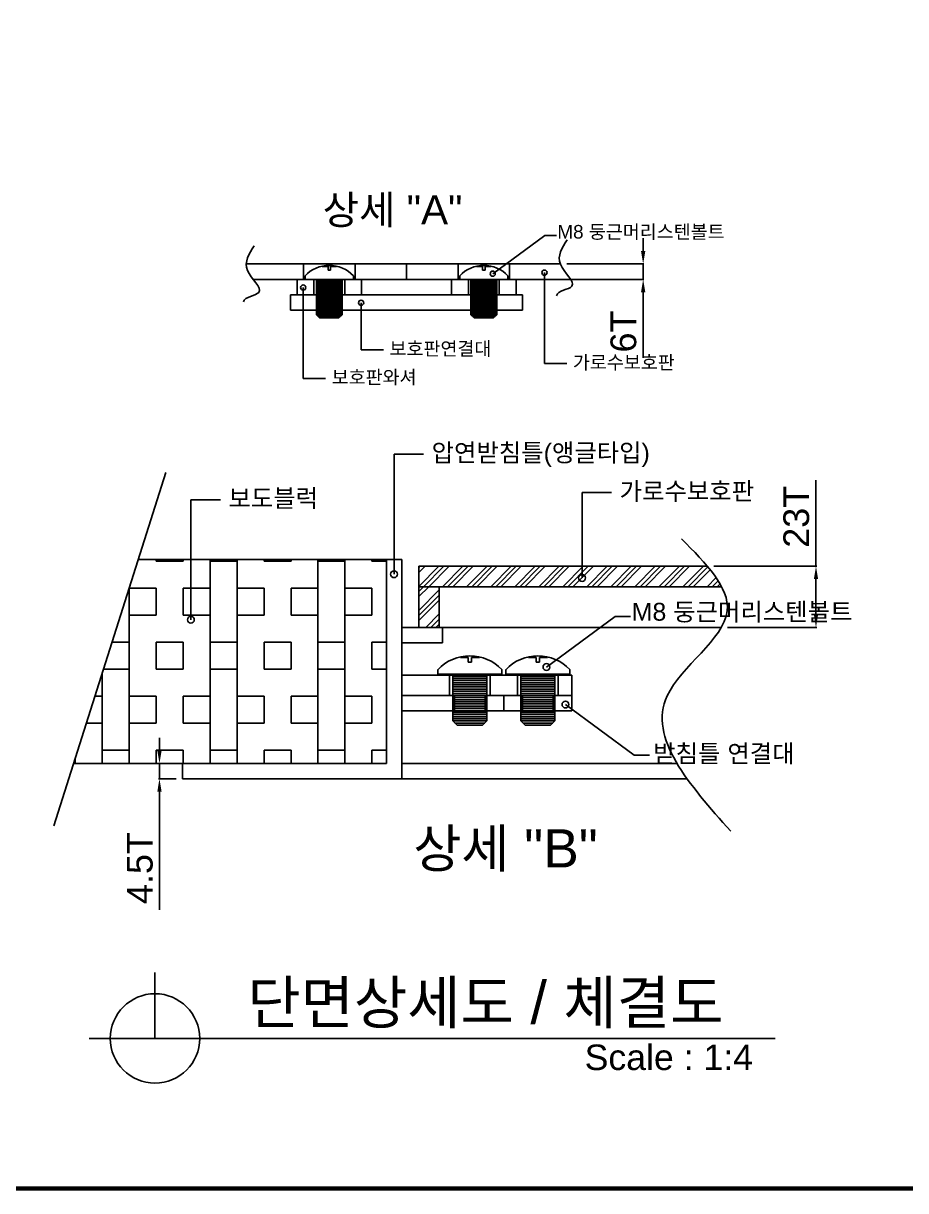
# Model space of a CAD drawing. Header units: millimetres. Extents: x 19476 to 24909, y 1321 to 5163.
# Drawn here: x 21706 to 23076, y 1448 to 3260 of the extents above; entities that cross this region are included whole.
import ezdxf
from ezdxf.enums import TextEntityAlignment as Align

# ---------------------------------------------------------------- set-up
doc = ezdxf.new("R2010")
doc.units = ezdxf.units.MM
doc.layers.add('LAYOUT', color=7, linetype='Continuous')
doc.layers.add('TEXT', color=7, linetype='Continuous')
doc.styles.get("Standard").update_dxf_attribs({"font": 'arial.ttf'})
doc.dimstyles.new('ISO-25', dxfattribs={"dimtxt": 40, "dimasz": 20, "dimexe": 1.25, "dimexo": 10, "dimgap": 10, "dimtad": 1, "dimdec": 0, "dimtxsty": 'Standard', "dimcen": 2.5, "dimclrd": 3, "dimclre": 3, "dimclrt": 3, "dimadec": 0, "dimazin": 0, "dimtfac": 1, "dimtdec": 0, "dimtmove": 0, "dimatfit": 3, "dimfxl": 1, "dimarcsym": 0})

# ---------------------------------------------------------------- blocks, each defined once
blk = doc.blocks.new('A$C36924EFD')
for p, q in [((0, 45), (0, -45)), ((0, 45), (6, 45)), ((6, -45), (6, 45)), ((0, -45), (6, -45))]:
    blk.add_line(p, q)
blk = doc.blocks.new('*D10')
at = {"color": 3, "lineweight": -2, "transparency": 16777216}
for p, q in [((22668, 2906.5), (22668, 2926.5)), ((22549.4, 2886.5), (22669.2, 2886.5)), ((22668, 2886.5), (22668, 2862.5)), ((22549.4, 2862.5), (22669.2, 2862.5)), ((22668, 2842.5), (22668, 2740.5))]:
    blk.add_line(p, q, dxfattribs=at)
at = {"color": 3, "transparency": 16777216}
for points in [[(22664.6, 2906.5), (22671.3, 2906.5), (22668, 2886.5)], [(22664.6, 2842.5), (22671.3, 2842.5), (22668, 2862.5)]]:
    blk.add_solid(points, dxfattribs=at)
at = {"layer": 'Defpoints', "color": 0, "transparency": 16777216}
for p in [(22539.4, 2886.5), (22539.4, 2862.5), (22668, 2862.5)]:
    blk.add_point(p, dxfattribs=at)
at = {"color": 3, "transparency": 16777216, "insert": (22637.5, 2781.5), "char_height": 40, "attachment_point": 5, "rotation": 90}
blk.add_mtext('6T', dxfattribs=at)
blk = doc.blocks.new('A$C5731754A')
at = {"color": 1}
for p, q in [((-11.2, 19.7), (-11.2, 20.5)), ((-1.9, 19.7), (-11.2, 19.7)), ((-1.9, 19.7), (-1.9, 14.1)), ((-1.9, 14.1), (1.9, 14.1)), ((1.9, 19.7), (1.9, 14.1)), ((1.9, 19.7), (11.2, 19.7)), ((11.2, 19.7), (11.2, 20.5)), ((-37.5, 0), (-37.5, 5.7)), ((-37.5, 0), (37.5, 0)), ((-20, 0), (-20, -55)), ((-20, 0), (20, 0)), ((20, -55), (20, 0)), ((37.5, 0), (37.5, 5.7)), ((-20, -2.5), (20, -2.5)), ((-20, -5), (20, -5)), ((-20, -7.5), (20, -7.5)), ((-20, -7.5), (20, -7.5)), ((-20, -10), (20, -10)), ((-20, -12.5), (20, -12.5)), ((-20, -12.5), (20, -12.5)), ((-20, -15), (20, -15)), ((-20, -17.5), (20, -17.5)), ((-20, -17.5), (20, -17.5)), ((-20, -20), (20, -20)), ((-20, -22.5), (20, -22.5)), ((-20, -22.5), (20, -22.5)), ((-20, -25), (20, -25)), ((-20, -27.5), (20, -27.5)), ((-20, -27.5), (20, -27.5)), ((-20, -30), (20, -30)), ((-20, -32.5), (20, -32.5)), ((-20, -35), (20, -35)), ((-20, -37.5), (20, -37.5)), ((-20, -40), (20, -40)), ((-20, -42.5), (20, -42.5)), ((-20, -45), (20, -45)), ((-20, -47.5), (20, -47.5)), ((-20, -50), (20, -50)), ((-20, -52.5), (20, -52.5)), ((-15, -60), (-20, -55)), ((-20, -55), (20, -55)), ((-17.5, -57.5), (17.5, -57.5)), ((-15, -60), (15, -60)), ((20, -55), (15, -60))]:
    blk.add_line(p, q, dxfattribs=at)
blk.add_arc((0, -30.4), 52, 43.8928, 136.1072, dxfattribs=at)
blk = doc.blocks.new('A$C600E4CCD')
for p, q in [((0, 6), (0, 0)), ((50, 6), (0, 6)), ((50, 6), (50, 0)), ((50, 0), (0, 0))]:
    blk.add_line(p, q)
at = {"color": 2}
for p, q in [((14, 6), (14, 0)), ((26, 6), (26, 0)), ((34, 6), (34, 0)), ((46, 6), (46, 0))]:
    blk.add_line(p, q, dxfattribs=at)
blk = doc.blocks.new('A$C723E4715')
blk.add_blockref('A$C5731754A', (0, 48))
blk = doc.blocks.new('*D48')
at = {"color": 3, "lineweight": -2, "transparency": 16777216}
for p, q in [((21916.9, 2130.8), (21916.9, 2150.8)), ((21942.7, 2110.8), (21915.7, 2110.8)), ((21916.9, 2087), (21916.9, 2110.8)), ((21942.7, 2087), (21915.7, 2087)), ((21916.9, 2067), (21916.9, 1883.4))]:
    blk.add_line(p, q, dxfattribs=at)
at = {"color": 3, "transparency": 16777216}
for points in [[(21913.6, 2130.8), (21920.3, 2130.8), (21916.9, 2110.8)], [(21920.3, 2067), (21913.6, 2067), (21916.9, 2087)]]:
    blk.add_solid(points, dxfattribs=at)
at = {"layer": 'Defpoints', "color": 0, "transparency": 16777216}
for p in [(21916.9, 2110.8), (21952.7, 2110.8), (21952.7, 2087)]:
    blk.add_point(p, dxfattribs=at)
at = {"color": 3, "transparency": 16777216, "insert": (21886.6, 1948.4), "char_height": 40, "attachment_point": 5, "rotation": 90}
blk.add_mtext('4.5T', dxfattribs=at)
blk = doc.blocks.new('*D49')
at = {"color": 3, "lineweight": -2, "transparency": 16777216}
for p, q in [((22936.3, 2417), (22936.3, 2550.5)), ((22777.7, 2417), (22937.6, 2417)), ((22936.3, 2342), (22936.3, 2397)), ((22799.1, 2322), (22937.6, 2322))]:
    blk.add_line(p, q, dxfattribs=at)
at = {"color": 3, "transparency": 16777216}
for points in [[(22939.6, 2397), (22933, 2397), (22936.3, 2417)], [(22933, 2342), (22939.6, 2342), (22936.3, 2322)]]:
    blk.add_solid(points, dxfattribs=at)
at = {"layer": 'Defpoints', "color": 0, "transparency": 16777216}
for p in [(22767.7, 2417), (22936.3, 2417), (22789.1, 2322)]:
    blk.add_point(p, dxfattribs=at)
at = {"color": 3, "transparency": 16777216, "insert": (22905.9, 2493.8), "char_height": 40, "attachment_point": 5, "rotation": 90}
blk.add_mtext('23T', dxfattribs=at)

msp = doc.modelspace()

# ---------------------------------------------------------------- hatches: boundary and pattern name
h = msp.add_hatch()
h.set_pattern_fill('BOX', color=256, scale=6.6)
h.set_pattern_definition([(90, (6237.18, 1502.87), (-167.64, 1e-14), []), (90, (6279.09, 1502.87), (-167.64, 1e-14), []), (0, (6237.18, 1502.87), (0, 167.64), [-41.91, 41.91]), (0, (6237.18, 1544.78), (0, 167.64), [-41.91, 41.91]), (0, (6237.18, 1586.7), (0, 167.64), [41.91, -41.91]), (0, (6237.18, 1628.6), (0, 167.64), [41.91, -41.91]), (90, (6321, 1502.87), (-167.64, 1e-14), [41.91, -41.91]), (90, (6362.91, 1502.87), (-167.64, 1e-14), [41.91, -41.91])])
h.paths.add_polyline_path([(21960.4, 2334, -0.414214), (21965.7, 2339.3), (21965.7, 2427.6), (21883.9, 2427.6), (21783.6, 2110.8), (22269.5, 2110.8), (22269.5, 2427.6), (21965.7, 2427.6), (21965.7, 2339.3, -0.414214), (21971, 2334, -1)])

# ---------------------------------------------------------------- linework, layer by layer
for p, q in [((22434.4, 2871.3), (22515.1, 2930.8)), ((22515.1, 2930.8), (22533.3, 2930.8)), ((22539.4, 2886.5), (22051.8, 2886.5)), ((22300.6, 2886.5), (22300.6, 2862.5)), ((22514.7, 2872.9), (22514.7, 2731.8)), ((22555.5, 2862.5), (22062.6, 2862.5)), ((22130.6, 2838.5), (22130.6, 2862.5)), ((22140.1, 2849.8), (22140.1, 2708.7)), ((22230.6, 2838.5), (22230.6, 2862.5)), ((22370.6, 2838.5), (22370.6, 2862.5)), ((22470.6, 2838.5), (22470.6, 2862.5)), ((22230.6, 2838.5), (22130.6, 2838.5)), ((22470.6, 2838.5), (22370.6, 2838.5)), ((22230, 2826.1), (22230, 2753.1)), ((22230, 2753.1), (22264.8, 2753.1)), ((22514.7, 2731.8), (22549.5, 2731.8)), ((22140.1, 2708.7), (22174.9, 2708.7)), ((22281.2, 2404.7), (22281.2, 2591)), ((22281.2, 2591), (22327.1, 2591)), ((21753, 2013.8), (21926.7, 2562.5)), ((21965.7, 2334), (21965.7, 2520.3)), ((21965.7, 2520.3), (22011.7, 2520.3)), ((22573.1, 2398.9), (22573.1, 2531.3)), ((22573.1, 2531.3), (22619, 2531.3)), ((22269.5, 2427.6), (21883.9, 2427.6)), ((22269.5, 2427.6), (22293.3, 2427.6)), ((22269.5, 2427.6), (22269.5, 2110.8)), ((22293.3, 2427.6), (22293.3, 2087)), ((22517.8, 2260.5), (22624.3, 2339)), ((22624.3, 2339), (22648.3, 2339)), ((22293.3, 2322), (22356.6, 2322)), ((22356.6, 2322), (22356.6, 2298.2)), ((22293.3, 2298.2), (22356.6, 2298.2)), ((22293.3, 2216.4), (22451.7, 2216.4)), ((22451.7, 2216.4), (22451.7, 2192.6)), ((22557.3, 2216.4), (22557.3, 2192.6)), ((22547.3, 2202.3), (22653.8, 2123.8)), ((22293.3, 2192.6), (22557.3, 2192.6)), ((22653.8, 2123.8), (22677.8, 2123.8)), ((22269.5, 2110.8), (21783.6, 2110.8)), ((21952.7, 2087), (21952.7, 2110.8)), ((22736.2, 2087), (21952.7, 2087)), ((21910, 1683.9), (21910, 1786.3)), ((22872.8, 1683.9), (21807.6, 1683.9))]:
    msp.add_line(p, q)
at = {"color": 2}
for p, q in [((22140.6, 2886.5), (22140.6, 2862.5)), ((22220.6, 2886.5), (22220.6, 2862.5)), ((22380.6, 2886.5), (22380.6, 2862.5)), ((22460.6, 2886.5), (22460.6, 2862.5)), ((22156.6, 2838.5), (22156.6, 2862.5)), ((22204.6, 2838.5), (22204.6, 2862.5)), ((22396.6, 2838.5), (22396.6, 2862.5)), ((22444.6, 2838.5), (22444.6, 2862.5)), ((22162.6, 2838.5), (22162.6, 2814.5)), ((22198.6, 2838.5), (22198.6, 2814.5)), ((22402.6, 2838.5), (22402.6, 2814.5)), ((22438.6, 2838.5), (22438.6, 2814.5)), ((22319.7, 2417), (22319.7, 2322)), ((22767.7, 2417), (22319.7, 2417)), ((22789.8, 2385.3), (22319.7, 2385.3)), ((22351.3, 2385.3), (22351.3, 2322)), ((22789.1, 2322), (22319.7, 2322)), ((22375.1, 2216.4), (22375.1, 2192.6)), ((22422.6, 2216.4), (22422.6, 2192.6)), ((22480.7, 2216.4), (22480.7, 2192.6)), ((22528.2, 2216.4), (22528.2, 2192.6)), ((22293.3, 2110.8), (22720.6, 2110.8))]:
    msp.add_line(p, q, dxfattribs=at)
at = {"color": 4}
for p, q in [((22160.6, 2838.5), (22160.6, 2814.5)), ((22200.6, 2838.5), (22200.6, 2814.5)), ((22400.6, 2838.5), (22400.6, 2814.5)), ((22440.6, 2838.5), (22440.6, 2814.5)), ((22372.5, 2216.4), (22372.5, 2192.6)), ((22425.3, 2216.4), (22425.3, 2192.6)), ((22478.1, 2216.4), (22478.1, 2192.6)), ((22530.9, 2216.4), (22530.9, 2192.6))]:
    msp.add_line(p, q, dxfattribs=at)
at = {"color": 2, "linetype": 'Continuous'}
for p, q in [((22319.7, 2385.8), (22350.8, 2417)), ((22319.7, 2415.3), (22321.4, 2417)), ((22319.7, 2407.3), (22329.3, 2417)), ((22327.1, 2385.3), (22358.7, 2417)), ((22335, 2385.3), (22366.6, 2417)), ((22356.5, 2385.3), (22388.1, 2417)), ((22364.4, 2385.3), (22396.1, 2417)), ((22372.3, 2385.3), (22404, 2417)), ((22393.8, 2385.3), (22425.5, 2417)), ((22401.7, 2385.3), (22433.4, 2417)), ((22409.7, 2385.3), (22441.3, 2417)), ((22431.2, 2385.3), (22462.8, 2417)), ((22439.1, 2385.3), (22470.7, 2417)), ((22447, 2385.3), (22478.7, 2417)), ((22468.5, 2385.3), (22500.1, 2417)), ((22476.4, 2385.3), (22508.1, 2417)), ((22484.3, 2385.3), (22516, 2417)), ((22505.8, 2385.3), (22537.5, 2417)), ((22513.7, 2385.3), (22545.4, 2417)), ((22521.7, 2385.3), (22553.3, 2417)), ((22543.2, 2385.3), (22574.8, 2417)), ((22551.1, 2385.3), (22582.7, 2417)), ((22559, 2385.3), (22590.7, 2417)), ((22580.5, 2385.3), (22612.2, 2417)), ((22588.4, 2385.3), (22620.1, 2417)), ((22596.3, 2385.3), (22628, 2417)), ((22617.8, 2385.3), (22649.5, 2417)), ((22625.8, 2385.3), (22657.4, 2417)), ((22633.7, 2385.3), (22665.3, 2417)), ((22655.2, 2385.3), (22686.8, 2417)), ((22663.1, 2385.3), (22694.7, 2417)), ((22671, 2385.3), (22702.7, 2417)), ((22692.5, 2385.3), (22724.2, 2417)), ((22700.4, 2385.3), (22732.1, 2417)), ((22708.3, 2385.3), (22740, 2417)), ((22729.8, 2385.3), (22761.5, 2417)), ((22737.8, 2385.3), (22768.5, 2416)), ((22745.7, 2385.3), (22772, 2411.7)), ((22767.2, 2385.3), (22781.2, 2399.4)), ((22775.1, 2385.3), (22784.4, 2394.6)), ((22319.7, 2377.9), (22327, 2385.3)), ((22319.7, 2370), (22335, 2385.3)), ((22319.7, 2348.5), (22351.3, 2380.2)), ((22327, 2385.3), (22327.1, 2385.3)), ((22335, 2385.3), (22335, 2385.3)), ((22356.5, 2385.3), (22356.5, 2385.3)), ((22364.4, 2385.3), (22364.4, 2385.3)), ((22372.3, 2385.3), (22372.3, 2385.3)), ((22393.8, 2385.3), (22393.8, 2385.3)), ((22401.7, 2385.3), (22401.7, 2385.3)), ((22409.6, 2385.3), (22409.7, 2385.3)), ((22431.1, 2385.3), (22431.2, 2385.3)), ((22439.1, 2385.3), (22439.1, 2385.3)), ((22447, 2385.3), (22447, 2385.3)), ((22468.5, 2385.3), (22468.5, 2385.3)), ((22484.3, 2385.3), (22484.3, 2385.3)), ((22505.8, 2385.3), (22505.8, 2385.3)), ((22513.7, 2385.3), (22513.7, 2385.3)), ((22521.6, 2385.3), (22521.7, 2385.3)), ((22543.1, 2385.3), (22543.2, 2385.3)), ((22551.1, 2385.3), (22551.1, 2385.3)), ((22559, 2385.3), (22559, 2385.3)), ((22580.5, 2385.3), (22580.5, 2385.3)), ((22588.4, 2385.3), (22588.4, 2385.3)), ((22596.3, 2385.3), (22596.3, 2385.3)), ((22617.8, 2385.3), (22617.8, 2385.3)), ((22625.7, 2385.3), (22625.8, 2385.3)), ((22633.6, 2385.3), (22633.7, 2385.3)), ((22655.1, 2385.3), (22655.2, 2385.3)), ((22663.1, 2385.3), (22663.1, 2385.3)), ((22671, 2385.3), (22671, 2385.3)), ((22692.5, 2385.3), (22692.5, 2385.3)), ((22700.4, 2385.3), (22700.4, 2385.3)), ((22729.8, 2385.3), (22729.8, 2385.3)), ((22737.7, 2385.3), (22737.8, 2385.3)), ((22745.7, 2385.3), (22745.7, 2385.3)), ((22767.2, 2385.3), (22767.2, 2385.3)), ((22775.1, 2385.3), (22775.1, 2385.3)), ((22783, 2385.3), (22787.4, 2389.7)), ((22783, 2385.3), (22783, 2385.3)), ((22319.7, 2332.7), (22351.3, 2364.3)), ((22327.1, 2348), (22351.3, 2372.3)), ((22319.7, 2340.6), (22327.1, 2348)), ((22330.4, 2322), (22351.3, 2342.9)), ((22338.4, 2322), (22351.3, 2334.9)), ((22346.3, 2322), (22351.3, 2327))]:
    msp.add_line(p, q, dxfattribs=at)
for centre, radius in [((22434.4, 2871.3), 4.02), ((22514.7, 2872.9), 4.02), ((22140.1, 2849.8), 4.02), ((22230, 2826.1), 4.02), ((22281.2, 2404.7), 5.3), ((22573.1, 2398.9), 5.3), ((21965.7, 2334), 5.3), ((22517.8, 2260.5), 5.3), ((22547.3, 2202.3), 5.3), ((21910, 1683.9), 69.4)]:
    msp.add_circle(centre, radius)
for points in [[(22550.1, 2924), (22542.1, 2911.6), (22526.3, 2887.3), (22576.4, 2848.8), (22535.5, 2845.1), (22533.2, 2837)], [(22064.1, 2914.5), (22056.1, 2902.1), (22040.3, 2877.8), (22090.4, 2839.3), (22049.5, 2835.6), (22047.2, 2827.5)]]:
    msp.add_open_spline(points, degree=3, knots=[0, 0, 0, 0, 39.447543, 77.809698, 105.591097, 105.591097, 105.591097, 105.591097])
msp.add_spline([(22727.7, 2459.4), (22798.4, 2347.8), (22705.3, 2215.8), (22804, 2005.6)], degree=3)
at = {"layer": 'LAYOUT', "const_width": 6.47}
msp.add_lwpolyline([(19605.3, 1450.8), (24779.7, 1450.8), (24779.7, 5034), (19605.3, 5034)], close=True, dxfattribs=at)

# ---------------------------------------------------------------- block references
msp.add_blockref('A$C5731754A', (22180.6, 2862.5))
at = {"xscale": -1}
msp.add_blockref('A$C5731754A', (22420.6, 2862.5), dxfattribs=at)
at = {"xscale": 4, "yscale": 4, "zscale": 4, "rotation": 270}
msp.add_blockref('A$C36924EFD', (22300.6, 2838.5), dxfattribs=at)
for name, p, xscale, yscale, zscale in [('A$C723E4715', (22398.9, 2186), -1.32, 1.32, 1.32), ('A$C723E4715', (22504.5, 2186), 1.32, 1.32, 1.32), ('A$C600E4CCD', (22293.3, 2216.4), 5.28, 5.28, 5.28)]:
    msp.add_blockref(name, p, dxfattribs=dict(xscale=xscale, yscale=yscale, zscale=zscale))

# ---------------------------------------------------------------- texts
at = {"color": 4}
for s, height, p in [('상세 "A"', 45, (22170.4, 2948)), ('상세 "B"', 59.4, (22311.1, 1949.3))]:
    msp.add_text(s, height=height, dxfattribs=at).set_placement(p)
for s, height, p in [('M8 둥근머리스텐볼트', 21, (22534.7, 2925.9)), ('보호판연결대', 21, (22274.2, 2744.4)), ('가로수보호판', 21, (22558.9, 2723.1)), ('보호판와셔', 21, (22184.3, 2700)), ('압연받침틀(앵글타입)', 27.72, (22339.5, 2579.5)), ('보도블럭', 27.72, (22024.1, 2508.8)), ('가로수보호판', 27.72, (22631.4, 2519.8)), ('M8 둥근머리스텐볼트', 27.72, (22650.1, 2332.5)), ('받침틀 연결대', 27.72, (22683.6, 2112.4))]:
    msp.add_text(s, height=height).set_placement(p)
at = {"layer": 'TEXT'}
msp.add_text('단면상세도 / 체결도', height=66, dxfattribs=at).set_placement((22422.9, 1706.7), align=Align.CENTER)
msp.add_text('Scale : 1:4', height=39.6, dxfattribs=at).set_placement((22577.1, 1634.8))

# ---------------------------------------------------------------- dimensions: what is measured, and where the dimension line sits
dim = msp.add_linear_dim(base=(22668, 2862.5), p1=(22539.4, 2886.5), p2=(22539.4, 2862.5), angle=90, text='6T', dimstyle='ISO-25')
dim.commit()
dim.dimension.update_dxf_attribs({"geometry": '*D10', "text_midpoint": (22637.5, 2781.5)})
dim = msp.add_linear_dim(base=(22936.3, 2417), p1=(22789.1, 2322), p2=(22767.7, 2417), angle=90, text='23T', dimstyle='ISO-25', override={"dimtxsty": 'Standard'})
dim.commit()
dim.dimension.update_dxf_attribs({"geometry": '*D49', "text_midpoint": (22905.9, 2493.8)})
dim = msp.add_linear_dim(base=(21916.9, 2110.8), p1=(21952.7, 2087), p2=(21952.7, 2110.8), angle=90, text='4.5T', dimstyle='ISO-25')
dim.commit()
dim.dimension.update_dxf_attribs({"geometry": '*D48', "text_midpoint": (21916.9, 1948.4), "dimtype": 160})

doc.saveas('drawing.dxf')
